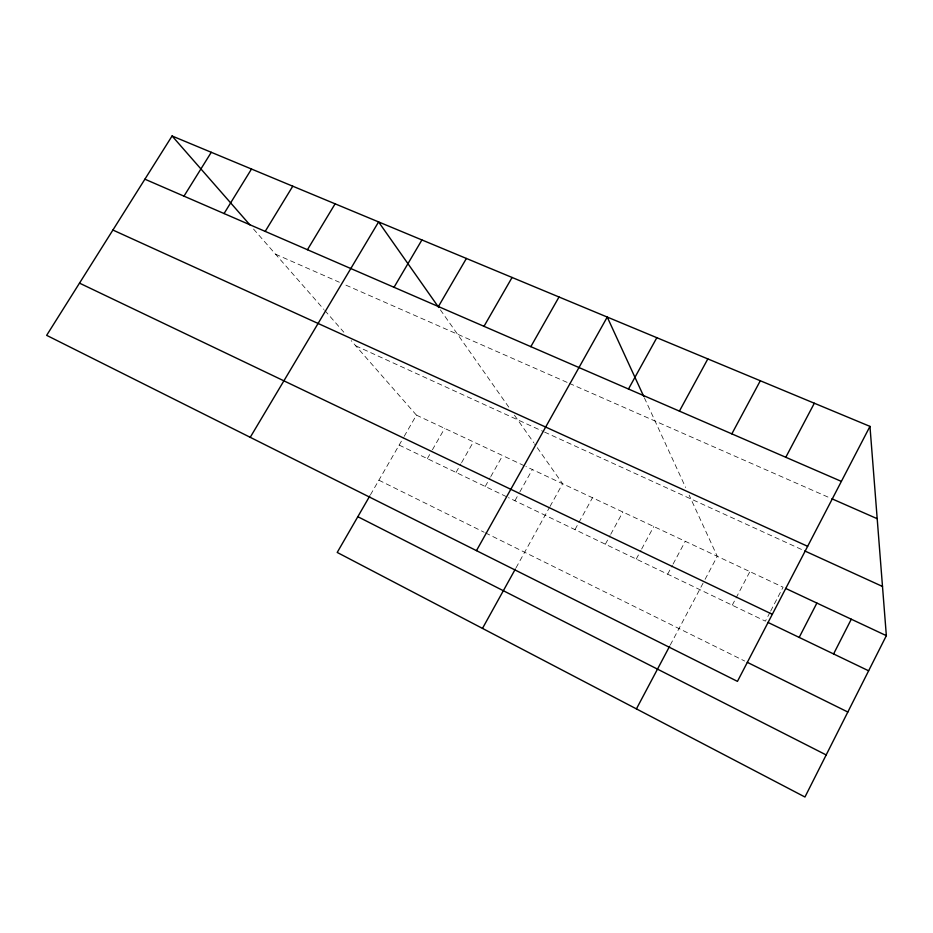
<?xml version="1.0" encoding="UTF-8"?>
<svg xmlns="http://www.w3.org/2000/svg" width="933" height="933" viewBox="0 0 933 933"><rect width="100%" height="100%" fill="white"/><g stroke="black" fill="none" stroke-linecap="round" stroke-linejoin="round"><path stroke-width="0.7" stroke-dasharray="4.67 3.5" d="M769.993 612.363L765.41 621.168L508.462 497.639M770.646 611.103L783.079 587.195L525.885 466.5M732.242 605.225L749.887 571.626M670.279 645.006L704.415 580.618M705.091 579.335L717.29 556.325L689.137 495.108M667.666 574.18L672.401 565.328M673.078 564.068L685.265 541.292M636.224 559.065L640.959 550.307M641.636 549.059L653.8 526.527M605.342 544.219L610.054 535.542M610.73 534.306L622.871 512.019M574.973 529.617L592.478 497.756M516.019 567.847L549.327 507.704M550.027 506.444L562.611 483.737L534.609 443.898M514.923 500.741L519.098 493.254M519.798 492.006L532.358 469.532M485.218 486.466L490.093 477.824M490.793 476.588L502.619 455.584M456.039 472.436L460.902 463.876M461.59 462.651L473.393 441.869M427.349 458.639L431.676 451.082M432.399 449.823L444.668 428.387M370.483 494.77L403.464 437.6M404.187 436.352L416.421 415.127L351.17 340.592M275.562 254.208L339.344 282.244M345.933 285.148L568.069 382.798M569.387 383.381L830.58 498.21M355.765 345.828L543.286 431.501M544.569 432.084L803.465 550.353M416.421 415.127L524.603 465.894M399.137 445.088L507.167 497.021M378.891 480.203L484.157 532.242M485.452 532.883L744.686 661.03M253.543 229.052L323.926 309.464M324.859 310.526L343.822 332.195M440.364 309.814L508.765 407.138M514.433 415.185L533.828 442.778M644.365 397.785L685.627 487.481"/><path stroke-width="1.4" d="M869.964 426.381L737.455 681.382L46.65 335.344L172.08 135.985L869.964 426.381L886.35 635.665L804.957 797.015L337.21 552.441L369.783 495.983M833.589 653.951L851.293 619.209M799.184 637.414L816.876 603.056M785.796 457.275L814.334 403.231M636.423 708.882L669.614 646.266M731.834 433.868L760.313 380.757M679.411 411.126L707.832 358.913M628.48 389.026L656.832 337.699M482.478 628.399L515.354 569.048M476.46 550.645L607.243 317.068L643.77 396.49M530.83 346.656L559.007 296.997M483.994 326.328L512.077 277.463M438.405 306.549L466.395 258.453M394.029 287.294L421.914 239.944M250.231 437.32L378.588 221.926L438.732 307.482M307.435 249.729L335.11 203.826M265.205 231.396L292.764 186.203M224.06 213.552L251.502 169.036M183.976 196.152L211.278 152.301M144.895 179.194L841.368 481.393M831.921 498.793L877.195 518.701M112.905 230.043L807.64 546.318M804.771 550.948L882.501 586.46M785.679 588.42L886.35 635.665M79.503 283.131L772.314 614.299M768.011 622.428L868.623 670.792M747.275 662.313L847.829 712.031M357.829 516.695L826.183 754.937M172.08 135.985L249.846 224.83"/></g></svg>
